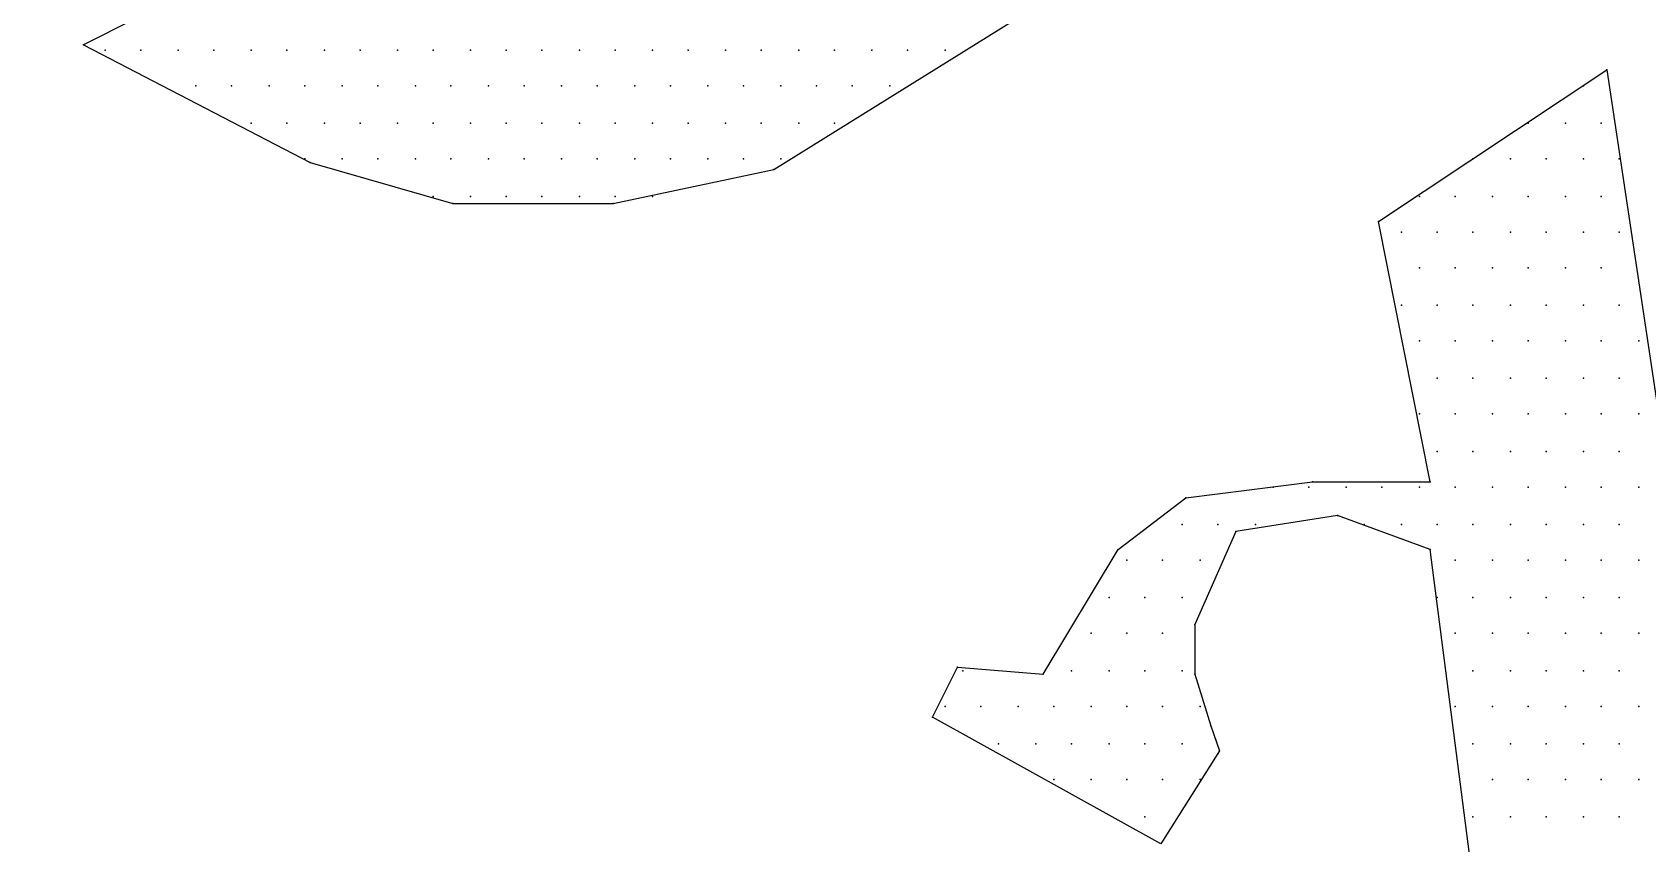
# Model space of a CAD drawing. Extents: x 180421 to 182279, y 668879 to 669787.
# Drawn here: x 180574.268 to 180579.049, y 669605.477 to 669607.879 of the extents above; entities that cross this region are included whole.
import ezdxf

# ---------------------------------------------------------------- set-up
doc = ezdxf.new("R2010")
doc.units = 0
doc.header["$LTSCALE"] = 2.5
doc.header["$MEASUREMENT"] = 0
doc.layers.add('KOTERET', color=1, linetype='CONTINUOUS')

msp = doc.modelspace()

# ---------------------------------------------------------------- linework, layer by layer
at = {"layer": 'KOTERET', "color": 1, "linetype": 'Continuous'}
for points in [[(180622.0816, 669630.2263, 0.06433), (180609.3401, 669633.7416, 0.055067), (180598.0185, 669634.0794, 0.081051), (180584.6436, 669631.3295, 0.05642), (180576.1722, 669626.9486, 0.170965), (180569.6589, 669619.3533, 0.076819), (180568.6666, 669614.8616, 0.118306), (180570.2554, 669608.0158, 0.129737), (180575.3329, 669602.2468, 0.070189), (180585.2717, 669597.0109, 0.047922), (180592.7245, 669595.116, 0.049022), (180603.3916, 669594.3507, 0.072792), (180618.9939, 669597.0531, 0.1248), (180629.2441, 669602.6585, 0.103709), (180634.8759, 669610.6232, 0.036886), (180635.2876, 669612.3703, 0.106536), (180635.0026, 669617.4954, 0.106243), (180629.9355, 669625.2332, 0.106919), (180622.0816, 669630.2263)], [(180592.9145, 669596.2614, 0.049045), (180603.36, 669595.5119, 0.072972), (180618.6666, 669598.1721, 0.125195), (180628.4524, 669603.5083, 0.103069), (180633.7886, 669611.0297, 0.035565), (180634.1422, 669612.5551, 0.105225), (180633.8994, 669617.1365, 0.105504), (180629.1227, 669624.4098, 0.107235), (180621.6594, 669629.1496, 0.064474), (180609.1765, 669632.591, 0.055181), (180598.0871, 669632.9235, 0.081162), (180585.0606, 669630.2474, 0.05669), (180576.7844, 669625.9616, 0.171614), (180570.7409, 669618.9363, 0.076301), (180569.8278, 669614.8194, 0.117637), (180571.2952, 669608.5384, 0.130118), (180575.998, 669603.2022, 0.070334), (180585.6676, 669598.1034, 0.047983), (180592.9145, 669596.2614)]]:
    msp.add_lwpolyline(points, format="xyb", dxfattribs=at)
at = {"layer": 'KOTERET', "color": 2, "linetype": 'Continuous'}
for points in [[(180576.4625, 669607.4722), (180577.5814, 669608.1689)], [(180574.8685, 669608.0686), (180574.4198, 669607.8417)], [(180574.4198, 669607.8417), (180575.0901, 669607.4933)], [(180574.4832, 669607.8258), (180574.4832, 669607.8258)], [(180574.5887, 669607.8258), (180574.5887, 669607.8258)], [(180574.6996, 669607.8258), (180574.6996, 669607.8258)], [(180574.8051, 669607.8258), (180574.8051, 669607.8258)], [(180574.916, 669607.8258), (180574.916, 669607.8258)], [(180575.0215, 669607.8258), (180575.0215, 669607.8258)], [(180575.1324, 669607.8258), (180575.1324, 669607.8258)], [(180575.2379, 669607.8258), (180575.2379, 669607.8258)], [(180575.3488, 669607.8258), (180575.3488, 669607.8258)], [(180575.4543, 669607.8258), (180575.4543, 669607.8258)], [(180575.5652, 669607.8258), (180575.5652, 669607.8258)], [(180575.6707, 669607.8258), (180575.6707, 669607.8258)], [(180575.7763, 669607.8258), (180575.7763, 669607.8258)], [(180575.8872, 669607.8258), (180575.8872, 669607.8258)], [(180575.9927, 669607.8258), (180575.9927, 669607.8258)], [(180576.1036, 669607.8258), (180576.1036, 669607.8258)], [(180576.2091, 669607.8258), (180576.2091, 669607.8258)], [(180576.32, 669607.8258), (180576.32, 669607.8258)], [(180576.4255, 669607.8258), (180576.4255, 669607.8258)], [(180576.5364, 669607.8258), (180576.5364, 669607.8258)], [(180576.6419, 669607.8258), (180576.6419, 669607.8258)], [(180576.7528, 669607.8258), (180576.7528, 669607.8258)], [(180576.8583, 669607.8258), (180576.8583, 669607.8258)], [(180576.9692, 669607.8258), (180576.9692, 669607.8258)], [(180578.2518, 669607.3191), (180578.9274, 669607.7678)], [(180578.9274, 669607.7678), (180579.2229, 669605.8043)], [(180574.7523, 669607.7203), (180574.7523, 669607.7203)], [(180574.8579, 669607.7203), (180574.8579, 669607.7203)], [(180574.9688, 669607.7203), (180574.9688, 669607.7203)], [(180575.0743, 669607.7203), (180575.0743, 669607.7203)], [(180575.1852, 669607.7203), (180575.1852, 669607.7203)], [(180575.2907, 669607.7203), (180575.2907, 669607.7203)], [(180575.4016, 669607.7203), (180575.4016, 669607.7203)], [(180575.5071, 669607.7203), (180575.5071, 669607.7203)], [(180575.618, 669607.7203), (180575.618, 669607.7203)], [(180575.7235, 669607.7203), (180575.7235, 669607.7203)], [(180575.8344, 669607.7203), (180575.8344, 669607.7203)], [(180575.9399, 669607.7203), (180575.9399, 669607.7203)], [(180576.0508, 669607.7203), (180576.0508, 669607.7203)], [(180576.1563, 669607.7203), (180576.1563, 669607.7203)], [(180576.2672, 669607.7203), (180576.2672, 669607.7203)], [(180576.3727, 669607.7203), (180576.3727, 669607.7203)], [(180576.4836, 669607.7203), (180576.4836, 669607.7203)], [(180576.5891, 669607.7203), (180576.5891, 669607.7203)], [(180576.6947, 669607.7203), (180576.6947, 669607.7203)], [(180576.8056, 669607.7203), (180576.8056, 669607.7203)], [(180578.8588, 669607.7203), (180578.8588, 669607.7203)], [(180574.916, 669607.6094), (180574.916, 669607.6094)], [(180575.0215, 669607.6094), (180575.0215, 669607.6094)], [(180575.1324, 669607.6094), (180575.1324, 669607.6094)], [(180575.2379, 669607.6094), (180575.2379, 669607.6094)], [(180575.3488, 669607.6094), (180575.3488, 669607.6094)], [(180575.4543, 669607.6094), (180575.4543, 669607.6094)], [(180575.5652, 669607.6094), (180575.5652, 669607.6094)], [(180575.6707, 669607.6094), (180575.6707, 669607.6094)], [(180575.7763, 669607.6094), (180575.7763, 669607.6094)], [(180575.8872, 669607.6094), (180575.8872, 669607.6094)], [(180575.9927, 669607.6094), (180575.9927, 669607.6094)], [(180576.1036, 669607.6094), (180576.1036, 669607.6094)], [(180576.2091, 669607.6094), (180576.2091, 669607.6094)], [(180576.32, 669607.6094), (180576.32, 669607.6094)], [(180576.4255, 669607.6094), (180576.4255, 669607.6094)], [(180576.5364, 669607.6094), (180576.5364, 669607.6094)], [(180576.6419, 669607.6094), (180576.6419, 669607.6094)], [(180578.6951, 669607.6094), (180578.6951, 669607.6094)], [(180578.806, 669607.6094), (180578.806, 669607.6094)], [(180578.9115, 669607.6094), (180578.9115, 669607.6094)], [(180575.0743, 669607.5039), (180575.0743, 669607.5039)], [(180575.1852, 669607.5039), (180575.1852, 669607.5039)], [(180575.2907, 669607.5039), (180575.2907, 669607.5039)], [(180575.4016, 669607.5039), (180575.4016, 669607.5039)], [(180575.5071, 669607.5039), (180575.5071, 669607.5039)], [(180575.618, 669607.5039), (180575.618, 669607.5039)], [(180575.7235, 669607.5039), (180575.7235, 669607.5039)], [(180575.8344, 669607.5039), (180575.8344, 669607.5039)], [(180575.9399, 669607.5039), (180575.9399, 669607.5039)], [(180576.0508, 669607.5039), (180576.0508, 669607.5039)], [(180576.1563, 669607.5039), (180576.1563, 669607.5039)], [(180576.2672, 669607.5039), (180576.2672, 669607.5039)], [(180576.3727, 669607.5039), (180576.3727, 669607.5039)], [(180576.4836, 669607.5039), (180576.4836, 669607.5039)], [(180578.5315, 669607.5039), (180578.5315, 669607.5039)], [(180578.6424, 669607.5039), (180578.6424, 669607.5039)], [(180578.7479, 669607.5039), (180578.7479, 669607.5039)], [(180578.8588, 669607.5039), (180578.8588, 669607.5039)], [(180578.9643, 669607.5039), (180578.9643, 669607.5039)], [(180575.0901, 669607.4933), (180575.5124, 669607.3719)], [(180575.9874, 669607.3719), (180576.4625, 669607.4722)], [(180575.4543, 669607.393), (180575.4543, 669607.393)], [(180575.5124, 669607.3719), (180575.9874, 669607.3719)], [(180575.5652, 669607.393), (180575.5652, 669607.393)], [(180575.6707, 669607.393), (180575.6707, 669607.393)], [(180575.7763, 669607.393), (180575.7763, 669607.393)], [(180575.8872, 669607.393), (180575.8872, 669607.393)], [(180575.9927, 669607.393), (180575.9927, 669607.393)], [(180576.1036, 669607.393), (180576.1036, 669607.393)], [(180578.3732, 669607.393), (180578.3732, 669607.393)], [(180578.4787, 669607.393), (180578.4787, 669607.393)], [(180578.5896, 669607.393), (180578.5896, 669607.393)], [(180578.6951, 669607.393), (180578.6951, 669607.393)], [(180578.806, 669607.393), (180578.806, 669607.393)], [(180578.9115, 669607.393), (180578.9115, 669607.393)], [(180578.4048, 669606.5485), (180578.2518, 669607.3191)], [(180578.3204, 669607.2874), (180578.3204, 669607.2874)], [(180578.4259, 669607.2874), (180578.4259, 669607.2874)], [(180578.5315, 669607.2874), (180578.5315, 669607.2874)], [(180578.6424, 669607.2874), (180578.6424, 669607.2874)], [(180578.7479, 669607.2874), (180578.7479, 669607.2874)], [(180578.8588, 669607.2874), (180578.8588, 669607.2874)], [(180578.9643, 669607.2874), (180578.9643, 669607.2874)], [(180578.3732, 669607.1819), (180578.3732, 669607.1819)], [(180578.4787, 669607.1819), (180578.4787, 669607.1819)], [(180578.5896, 669607.1819), (180578.5896, 669607.1819)], [(180578.6951, 669607.1819), (180578.6951, 669607.1819)], [(180578.806, 669607.1819), (180578.806, 669607.1819)], [(180578.9115, 669607.1819), (180578.9115, 669607.1819)], [(180578.3204, 669607.071), (180578.3204, 669607.071)], [(180578.4259, 669607.071), (180578.4259, 669607.071)], [(180578.5315, 669607.071), (180578.5315, 669607.071)], [(180578.6424, 669607.071), (180578.6424, 669607.071)], [(180578.7479, 669607.071), (180578.7479, 669607.071)], [(180578.8588, 669607.071), (180578.8588, 669607.071)], [(180578.9643, 669607.071), (180578.9643, 669607.071)], [(180578.3732, 669606.9655), (180578.3732, 669606.9655)], [(180578.4787, 669606.9655), (180578.4787, 669606.9655)], [(180578.5896, 669606.9655), (180578.5896, 669606.9655)], [(180578.6951, 669606.9655), (180578.6951, 669606.9655)], [(180578.806, 669606.9655), (180578.806, 669606.9655)], [(180578.9115, 669606.9655), (180578.9115, 669606.9655)], [(180579.0224, 669606.9655), (180579.0224, 669606.9655)], [(180578.4259, 669606.8546), (180578.4259, 669606.8546)], [(180578.5315, 669606.8546), (180578.5315, 669606.8546)], [(180578.6424, 669606.8546), (180578.6424, 669606.8546)], [(180578.7479, 669606.8546), (180578.7479, 669606.8546)], [(180578.8588, 669606.8546), (180578.8588, 669606.8546)], [(180578.9643, 669606.8546), (180578.9643, 669606.8546)], [(180578.3732, 669606.7491), (180578.3732, 669606.7491)], [(180578.4787, 669606.7491), (180578.4787, 669606.7491)], [(180578.5896, 669606.7491), (180578.5896, 669606.7491)], [(180578.6951, 669606.7491), (180578.6951, 669606.7491)], [(180578.806, 669606.7491), (180578.806, 669606.7491)], [(180578.9115, 669606.7491), (180578.9115, 669606.7491)], [(180579.0224, 669606.7491), (180579.0224, 669606.7491)], [(180578.4259, 669606.6382), (180578.4259, 669606.6382)], [(180578.5315, 669606.6382), (180578.5315, 669606.6382)], [(180578.6424, 669606.6382), (180578.6424, 669606.6382)], [(180578.7479, 669606.6382), (180578.7479, 669606.6382)], [(180578.8588, 669606.6382), (180578.8588, 669606.6382)], [(180578.9643, 669606.6382), (180578.9643, 669606.6382)], [(180577.6817, 669606.501), (180578.0565, 669606.5485)], [(180578.0565, 669606.5485), (180578.4048, 669606.5485)], [(180577.4812, 669606.3479), (180577.6817, 669606.501)], [(180577.9404, 669606.5327), (180577.9404, 669606.5327)], [(180578.0459, 669606.5327), (180578.0459, 669606.5327)], [(180578.1568, 669606.5327), (180578.1568, 669606.5327)], [(180578.2623, 669606.5327), (180578.2623, 669606.5327)], [(180578.3732, 669606.5327), (180578.3732, 669606.5327)], [(180578.4787, 669606.5327), (180578.4787, 669606.5327)], [(180578.5896, 669606.5327), (180578.5896, 669606.5327)], [(180578.6951, 669606.5327), (180578.6951, 669606.5327)], [(180578.806, 669606.5327), (180578.806, 669606.5327)], [(180578.9115, 669606.5327), (180578.9115, 669606.5327)], [(180579.0224, 669606.5327), (180579.0224, 669606.5327)], [(180577.6712, 669606.4218), (180577.6712, 669606.4218)], [(180577.7767, 669606.4218), (180577.7767, 669606.4218)], [(180578.1304, 669606.4482), (180577.8295, 669606.4007)], [(180577.8876, 669606.4218), (180577.8876, 669606.4218)], [(180578.4048, 669606.3479), (180578.1304, 669606.4482)], [(180578.2095, 669606.4218), (180578.2095, 669606.4218)], [(180578.3204, 669606.4218), (180578.3204, 669606.4218)], [(180578.4259, 669606.4218), (180578.4259, 669606.4218)], [(180578.5315, 669606.4218), (180578.5315, 669606.4218)], [(180578.6424, 669606.4218), (180578.6424, 669606.4218)], [(180578.7479, 669606.4218), (180578.7479, 669606.4218)], [(180578.8588, 669606.4218), (180578.8588, 669606.4218)], [(180578.9643, 669606.4218), (180578.9643, 669606.4218)], [(180577.8295, 669606.4007), (180577.7081, 669606.1263)], [(180577.2595, 669605.9785), (180577.4812, 669606.3479)], [(180577.5075, 669606.3163), (180577.5075, 669606.3163)], [(180577.6131, 669606.3163), (180577.6131, 669606.3163)], [(180577.724, 669606.3163), (180577.724, 669606.3163)], [(180578.7004, 669604.0625), (180578.4048, 669606.3479)], [(180578.4787, 669606.3163), (180578.4787, 669606.3163)], [(180578.5896, 669606.3163), (180578.5896, 669606.3163)], [(180578.6951, 669606.3163), (180578.6951, 669606.3163)], [(180578.806, 669606.3163), (180578.806, 669606.3163)], [(180578.9115, 669606.3163), (180578.9115, 669606.3163)], [(180579.0224, 669606.3163), (180579.0224, 669606.3163)], [(180577.4548, 669606.2054), (180577.4548, 669606.2054)], [(180577.5603, 669606.2054), (180577.5603, 669606.2054)], [(180577.6712, 669606.2054), (180577.6712, 669606.2054)], [(180578.4259, 669606.2054), (180578.4259, 669606.2054)], [(180578.5315, 669606.2054), (180578.5315, 669606.2054)], [(180578.6424, 669606.2054), (180578.6424, 669606.2054)], [(180578.7479, 669606.2054), (180578.7479, 669606.2054)], [(180578.8588, 669606.2054), (180578.8588, 669606.2054)], [(180578.9643, 669606.2054), (180578.9643, 669606.2054)], [(180577.7081, 669606.1263), (180577.7081, 669605.9785)], [(180577.402, 669606.0999), (180577.402, 669606.0999)], [(180577.5075, 669606.0999), (180577.5075, 669606.0999)], [(180577.6131, 669606.0999), (180577.6131, 669606.0999)], [(180578.4787, 669606.0999), (180578.4787, 669606.0999)], [(180578.5896, 669606.0999), (180578.5896, 669606.0999)], [(180578.6951, 669606.0999), (180578.6951, 669606.0999)], [(180578.806, 669606.0999), (180578.806, 669606.0999)], [(180578.9115, 669606.0999), (180578.9115, 669606.0999)], [(180579.0224, 669606.0999), (180579.0224, 669606.0999)], [(180576.9322, 669605.8518), (180577.0061, 669605.9996)], [(180577.0061, 669605.9996), (180577.2595, 669605.9785)], [(180577.022, 669605.989), (180577.022, 669605.989)], [(180577.3439, 669605.989), (180577.3439, 669605.989)], [(180577.4548, 669605.989), (180577.4548, 669605.989)], [(180577.5603, 669605.989), (180577.5603, 669605.989)], [(180577.6712, 669605.989), (180577.6712, 669605.989)], [(180577.7081, 669605.9785), (180577.7556, 669605.8254)], [(180577.7081, 669605.9785), (180577.7081, 669605.9785)], [(180578.5315, 669605.989), (180578.5315, 669605.989)], [(180578.6424, 669605.989), (180578.6424, 669605.989)], [(180578.7479, 669605.989), (180578.7479, 669605.989)], [(180578.8588, 669605.989), (180578.8588, 669605.989)], [(180578.9643, 669605.989), (180578.9643, 669605.989)], [(180576.9692, 669605.8835), (180576.9692, 669605.8835)], [(180577.0747, 669605.8835), (180577.0747, 669605.8835)], [(180577.1856, 669605.8835), (180577.1856, 669605.8835)], [(180577.2911, 669605.8835), (180577.2911, 669605.8835)], [(180577.402, 669605.8835), (180577.402, 669605.8835)], [(180577.5075, 669605.8835), (180577.5075, 669605.8835)], [(180577.6131, 669605.8835), (180577.6131, 669605.8835)], [(180577.724, 669605.8835), (180577.724, 669605.8835)], [(180578.4787, 669605.8835), (180578.4787, 669605.8835)], [(180578.5896, 669605.8835), (180578.5896, 669605.8835)], [(180578.6951, 669605.8835), (180578.6951, 669605.8835)], [(180578.806, 669605.8835), (180578.806, 669605.8835)], [(180578.9115, 669605.8835), (180578.9115, 669605.8835)], [(180579.0224, 669605.8835), (180579.0224, 669605.8835)], [(180577.6078, 669605.477), (180576.9322, 669605.8518)], [(180577.7556, 669605.8254), (180577.782, 669605.7515)], [(180577.1275, 669605.7726), (180577.1275, 669605.7726)], [(180577.2384, 669605.7726), (180577.2384, 669605.7726)], [(180577.3439, 669605.7726), (180577.3439, 669605.7726)], [(180577.4548, 669605.7726), (180577.4548, 669605.7726)], [(180577.5603, 669605.7726), (180577.5603, 669605.7726)], [(180577.782, 669605.7515), (180577.6078, 669605.477)], [(180577.6712, 669605.7726), (180577.6712, 669605.7726)], [(180578.5315, 669605.7726), (180578.5315, 669605.7726)], [(180578.6424, 669605.7726), (180578.6424, 669605.7726)], [(180578.7479, 669605.7726), (180578.7479, 669605.7726)], [(180578.8588, 669605.7726), (180578.8588, 669605.7726)], [(180578.9643, 669605.7726), (180578.9643, 669605.7726)], [(180577.2911, 669605.6671), (180577.2911, 669605.6671)], [(180577.402, 669605.6671), (180577.402, 669605.6671)], [(180577.5075, 669605.6671), (180577.5075, 669605.6671)], [(180577.6131, 669605.6671), (180577.6131, 669605.6671)], [(180577.724, 669605.6671), (180577.724, 669605.6671)], [(180578.5896, 669605.6671), (180578.5896, 669605.6671)], [(180578.6951, 669605.6671), (180578.6951, 669605.6671)], [(180578.806, 669605.6671), (180578.806, 669605.6671)], [(180578.9115, 669605.6671), (180578.9115, 669605.6671)], [(180579.0224, 669605.6671), (180579.0224, 669605.6671)], [(180577.5603, 669605.5562), (180577.5603, 669605.5562)], [(180578.5315, 669605.5562), (180578.5315, 669605.5562)], [(180578.6424, 669605.5562), (180578.6424, 669605.5562)], [(180578.7479, 669605.5562), (180578.7479, 669605.5562)], [(180578.8588, 669605.5562), (180578.8588, 669605.5562)], [(180578.9643, 669605.5562), (180578.9643, 669605.5562)]]:
    msp.add_lwpolyline(points, dxfattribs=at)
at = {"layer": 'KOTERET', "color": 1}
for p in [(180574.4198, 669607.8417), (180574.4198, 669607.8417), (180574.4832, 669607.8258), (180574.4832, 669607.8258), (180574.5887, 669607.8258), (180574.5887, 669607.8258), (180574.6996, 669607.8258), (180574.6996, 669607.8258), (180574.8051, 669607.8258), (180574.8051, 669607.8258), (180574.916, 669607.8258), (180574.916, 669607.8258), (180575.0215, 669607.8258), (180575.0215, 669607.8258), (180575.1324, 669607.8258), (180575.1324, 669607.8258), (180575.2379, 669607.8258), (180575.2379, 669607.8258), (180575.3488, 669607.8258), (180575.3488, 669607.8258), (180575.4543, 669607.8258), (180575.4543, 669607.8258), (180575.5652, 669607.8258), (180575.5652, 669607.8258), (180575.6707, 669607.8258), (180575.6707, 669607.8258), (180575.7763, 669607.8258), (180575.7763, 669607.8258), (180575.8872, 669607.8258), (180575.8872, 669607.8258), (180575.9927, 669607.8258), (180575.9927, 669607.8258), (180576.1036, 669607.8258), (180576.1036, 669607.8258), (180576.2091, 669607.8258), (180576.2091, 669607.8258), (180576.32, 669607.8258), (180576.32, 669607.8258), (180576.4255, 669607.8258), (180576.4255, 669607.8258), (180576.5364, 669607.8258), (180576.5364, 669607.8258), (180576.6419, 669607.8258), (180576.6419, 669607.8258), (180576.7528, 669607.8258), (180576.7528, 669607.8258), (180576.8583, 669607.8258), (180576.8583, 669607.8258), (180576.9692, 669607.8258), (180576.9692, 669607.8258), (180578.9274, 669607.7678), (180578.9274, 669607.7678), (180574.7523, 669607.7203), (180574.7523, 669607.7203), (180574.8579, 669607.7203), (180574.8579, 669607.7203), (180574.9688, 669607.7203), (180574.9688, 669607.7203), (180575.0743, 669607.7203), (180575.0743, 669607.7203), (180575.1852, 669607.7203), (180575.1852, 669607.7203), (180575.2907, 669607.7203), (180575.2907, 669607.7203), (180575.4016, 669607.7203), (180575.4016, 669607.7203), (180575.5071, 669607.7203), (180575.5071, 669607.7203), (180575.618, 669607.7203), (180575.618, 669607.7203), (180575.7235, 669607.7203), (180575.7235, 669607.7203), (180575.8344, 669607.7203), (180575.8344, 669607.7203), (180575.9399, 669607.7203), (180575.9399, 669607.7203), (180576.0508, 669607.7203), (180576.0508, 669607.7203), (180576.1563, 669607.7203), (180576.1563, 669607.7203), (180576.2672, 669607.7203), (180576.2672, 669607.7203), (180576.3727, 669607.7203), (180576.3727, 669607.7203), (180576.4836, 669607.7203), (180576.4836, 669607.7203), (180576.5891, 669607.7203), (180576.5891, 669607.7203), (180576.6947, 669607.7203), (180576.6947, 669607.7203), (180576.8056, 669607.7203), (180576.8056, 669607.7203), (180578.8588, 669607.7203), (180578.8588, 669607.7203), (180574.916, 669607.6094), (180574.916, 669607.6094), (180575.0215, 669607.6094), (180575.0215, 669607.6094), (180575.1324, 669607.6094), (180575.1324, 669607.6094), (180575.2379, 669607.6094), (180575.2379, 669607.6094), (180575.3488, 669607.6094), (180575.3488, 669607.6094), (180575.4543, 669607.6094), (180575.4543, 669607.6094), (180575.5652, 669607.6094), (180575.5652, 669607.6094), (180575.6707, 669607.6094), (180575.6707, 669607.6094), (180575.7763, 669607.6094), (180575.7763, 669607.6094), (180575.8872, 669607.6094), (180575.8872, 669607.6094), (180575.9927, 669607.6094), (180575.9927, 669607.6094), (180576.1036, 669607.6094), (180576.1036, 669607.6094), (180576.2091, 669607.6094), (180576.2091, 669607.6094), (180576.32, 669607.6094), (180576.32, 669607.6094), (180576.4255, 669607.6094), (180576.4255, 669607.6094), (180576.5364, 669607.6094), (180576.5364, 669607.6094), (180576.6419, 669607.6094), (180576.6419, 669607.6094), (180578.6951, 669607.6094), (180578.6951, 669607.6094), (180578.806, 669607.6094), (180578.806, 669607.6094), (180578.9115, 669607.6094), (180578.9115, 669607.6094), (180575.0743, 669607.5039), (180575.0743, 669607.5039), (180575.1852, 669607.5039), (180575.1852, 669607.5039), (180575.2907, 669607.5039), (180575.2907, 669607.5039), (180575.4016, 669607.5039), (180575.4016, 669607.5039), (180575.5071, 669607.5039), (180575.5071, 669607.5039), (180575.618, 669607.5039), (180575.618, 669607.5039), (180575.7235, 669607.5039), (180575.7235, 669607.5039), (180575.8344, 669607.5039), (180575.8344, 669607.5039), (180575.9399, 669607.5039), (180575.9399, 669607.5039), (180576.0508, 669607.5039), (180576.0508, 669607.5039), (180576.1563, 669607.5039), (180576.1563, 669607.5039), (180576.2672, 669607.5039), (180576.2672, 669607.5039), (180576.3727, 669607.5039), (180576.3727, 669607.5039), (180576.4836, 669607.5039), (180576.4836, 669607.5039), (180578.5315, 669607.5039), (180578.5315, 669607.5039), (180578.6424, 669607.5039), (180578.6424, 669607.5039), (180578.7479, 669607.5039), (180578.7479, 669607.5039), (180578.8588, 669607.5039), (180578.8588, 669607.5039), (180578.9643, 669607.5039), (180578.9643, 669607.5039), (180575.0901, 669607.4933), (180575.0901, 669607.4933), (180576.4625, 669607.4722), (180576.4625, 669607.4722), (180575.4543, 669607.393), (180575.4543, 669607.393), (180575.5124, 669607.3719), (180575.5124, 669607.3719), (180575.5652, 669607.393), (180575.5652, 669607.393), (180575.6707, 669607.393), (180575.6707, 669607.393), (180575.7763, 669607.393), (180575.7763, 669607.393), (180575.8872, 669607.393), (180575.8872, 669607.393), (180575.9874, 669607.3719), (180575.9874, 669607.3719), (180575.9927, 669607.393), (180575.9927, 669607.393), (180576.1036, 669607.393), (180576.1036, 669607.393), (180578.3732, 669607.393), (180578.3732, 669607.393), (180578.4787, 669607.393), (180578.4787, 669607.393), (180578.5896, 669607.393), (180578.5896, 669607.393), (180578.6951, 669607.393), (180578.6951, 669607.393), (180578.806, 669607.393), (180578.806, 669607.393), (180578.9115, 669607.393), (180578.9115, 669607.393), (180578.2518, 669607.3191), (180578.2518, 669607.3191), (180578.3204, 669607.2874), (180578.3204, 669607.2874), (180578.4259, 669607.2874), (180578.4259, 669607.2874), (180578.5315, 669607.2874), (180578.5315, 669607.2874), (180578.6424, 669607.2874), (180578.6424, 669607.2874), (180578.7479, 669607.2874), (180578.7479, 669607.2874), (180578.8588, 669607.2874), (180578.8588, 669607.2874), (180578.9643, 669607.2874), (180578.9643, 669607.2874), (180578.3732, 669607.1819), (180578.3732, 669607.1819), (180578.4787, 669607.1819), (180578.4787, 669607.1819), (180578.5896, 669607.1819), (180578.5896, 669607.1819), (180578.6951, 669607.1819), (180578.6951, 669607.1819), (180578.806, 669607.1819), (180578.806, 669607.1819), (180578.9115, 669607.1819), (180578.9115, 669607.1819), (180578.3204, 669607.071), (180578.3204, 669607.071), (180578.4259, 669607.071), (180578.4259, 669607.071), (180578.5315, 669607.071), (180578.5315, 669607.071), (180578.6424, 669607.071), (180578.6424, 669607.071), (180578.7479, 669607.071), (180578.7479, 669607.071), (180578.8588, 669607.071), (180578.8588, 669607.071), (180578.9643, 669607.071), (180578.9643, 669607.071), (180578.3732, 669606.9655), (180578.3732, 669606.9655), (180578.4787, 669606.9655), (180578.4787, 669606.9655), (180578.5896, 669606.9655), (180578.5896, 669606.9655), (180578.6951, 669606.9655), (180578.6951, 669606.9655), (180578.806, 669606.9655), (180578.806, 669606.9655), (180578.9115, 669606.9655), (180578.9115, 669606.9655), (180579.0224, 669606.9655), (180579.0224, 669606.9655), (180578.4259, 669606.8546), (180578.4259, 669606.8546), (180578.5315, 669606.8546), (180578.5315, 669606.8546), (180578.6424, 669606.8546), (180578.6424, 669606.8546), (180578.7479, 669606.8546), (180578.7479, 669606.8546), (180578.8588, 669606.8546), (180578.8588, 669606.8546), (180578.9643, 669606.8546), (180578.9643, 669606.8546), (180578.3732, 669606.7491), (180578.3732, 669606.7491), (180578.4787, 669606.7491), (180578.4787, 669606.7491), (180578.5896, 669606.7491), (180578.5896, 669606.7491), (180578.6951, 669606.7491), (180578.6951, 669606.7491), (180578.806, 669606.7491), (180578.806, 669606.7491), (180578.9115, 669606.7491), (180578.9115, 669606.7491), (180579.0224, 669606.7491), (180579.0224, 669606.7491), (180578.4259, 669606.6382), (180578.4259, 669606.6382), (180578.5315, 669606.6382), (180578.5315, 669606.6382), (180578.6424, 669606.6382), (180578.6424, 669606.6382), (180578.7479, 669606.6382), (180578.7479, 669606.6382), (180578.8588, 669606.6382), (180578.8588, 669606.6382), (180578.9643, 669606.6382), (180578.9643, 669606.6382), (180578.0565, 669606.5485), (180578.0565, 669606.5485), (180578.4048, 669606.5485), (180578.4048, 669606.5485), (180577.6817, 669606.501), (180577.6817, 669606.501), (180577.9404, 669606.5327), (180577.9404, 669606.5327), (180578.0459, 669606.5327), (180578.0459, 669606.5327), (180578.1568, 669606.5327), (180578.1568, 669606.5327), (180578.2623, 669606.5327), (180578.2623, 669606.5327), (180578.3732, 669606.5327), (180578.3732, 669606.5327), (180578.4787, 669606.5327), (180578.4787, 669606.5327), (180578.5896, 669606.5327), (180578.5896, 669606.5327), (180578.6951, 669606.5327), (180578.6951, 669606.5327), (180578.806, 669606.5327), (180578.806, 669606.5327), (180578.9115, 669606.5327), (180578.9115, 669606.5327), (180579.0224, 669606.5327), (180579.0224, 669606.5327), (180577.6712, 669606.4218), (180577.6712, 669606.4218), (180577.7767, 669606.4218), (180577.7767, 669606.4218), (180577.8876, 669606.4218), (180577.8876, 669606.4218), (180578.1304, 669606.4482), (180578.1304, 669606.4482), (180578.2095, 669606.4218), (180578.2095, 669606.4218), (180578.3204, 669606.4218), (180578.3204, 669606.4218), (180578.4259, 669606.4218), (180578.4259, 669606.4218), (180578.5315, 669606.4218), (180578.5315, 669606.4218), (180578.6424, 669606.4218), (180578.6424, 669606.4218), (180578.7479, 669606.4218), (180578.7479, 669606.4218), (180578.8588, 669606.4218), (180578.8588, 669606.4218), (180578.9643, 669606.4218), (180578.9643, 669606.4218), (180577.8295, 669606.4007), (180577.8295, 669606.4007), (180577.4812, 669606.3479), (180577.4812, 669606.3479), (180577.5075, 669606.3163), (180577.5075, 669606.3163), (180577.6131, 669606.3163), (180577.6131, 669606.3163), (180577.724, 669606.3163), (180577.724, 669606.3163), (180578.4048, 669606.3479), (180578.4048, 669606.3479), (180578.4787, 669606.3163), (180578.4787, 669606.3163), (180578.5896, 669606.3163), (180578.5896, 669606.3163), (180578.6951, 669606.3163), (180578.6951, 669606.3163), (180578.806, 669606.3163), (180578.806, 669606.3163), (180578.9115, 669606.3163), (180578.9115, 669606.3163), (180579.0224, 669606.3163), (180579.0224, 669606.3163), (180577.4548, 669606.2054), (180577.4548, 669606.2054), (180577.5603, 669606.2054), (180577.5603, 669606.2054), (180577.6712, 669606.2054), (180577.6712, 669606.2054), (180578.4259, 669606.2054), (180578.4259, 669606.2054), (180578.5315, 669606.2054), (180578.5315, 669606.2054), (180578.6424, 669606.2054), (180578.6424, 669606.2054), (180578.7479, 669606.2054), (180578.7479, 669606.2054), (180578.8588, 669606.2054), (180578.8588, 669606.2054), (180578.9643, 669606.2054), (180578.9643, 669606.2054), (180577.7081, 669606.1263), (180577.7081, 669606.1263), (180577.402, 669606.0999), (180577.402, 669606.0999), (180577.5075, 669606.0999), (180577.5075, 669606.0999), (180577.6131, 669606.0999), (180577.6131, 669606.0999), (180578.4787, 669606.0999), (180578.4787, 669606.0999), (180578.5896, 669606.0999), (180578.5896, 669606.0999), (180578.6951, 669606.0999), (180578.6951, 669606.0999), (180578.806, 669606.0999), (180578.806, 669606.0999), (180578.9115, 669606.0999), (180578.9115, 669606.0999), (180579.0224, 669606.0999), (180579.0224, 669606.0999), (180577.0061, 669605.9996), (180577.0061, 669605.9996), (180577.022, 669605.989), (180577.022, 669605.989), (180577.2595, 669605.9785), (180577.2595, 669605.9785), (180577.3439, 669605.989), (180577.3439, 669605.989), (180577.4548, 669605.989), (180577.4548, 669605.989), (180577.5603, 669605.989), (180577.5603, 669605.989), (180577.6712, 669605.989), (180577.6712, 669605.989), (180577.7081, 669605.9785), (180577.7081, 669605.9785), (180577.7081, 669605.9785), (180577.7081, 669605.9785), (180578.5315, 669605.989), (180578.5315, 669605.989), (180578.6424, 669605.989), (180578.6424, 669605.989), (180578.7479, 669605.989), (180578.7479, 669605.989), (180578.8588, 669605.989), (180578.8588, 669605.989), (180578.9643, 669605.989), (180578.9643, 669605.989), (180576.9692, 669605.8835), (180576.9692, 669605.8835), (180577.0747, 669605.8835), (180577.0747, 669605.8835), (180577.1856, 669605.8835), (180577.1856, 669605.8835), (180577.2911, 669605.8835), (180577.2911, 669605.8835), (180577.402, 669605.8835), (180577.402, 669605.8835), (180577.5075, 669605.8835), (180577.5075, 669605.8835), (180577.6131, 669605.8835), (180577.6131, 669605.8835), (180577.724, 669605.8835), (180577.724, 669605.8835), (180578.4787, 669605.8835), (180578.4787, 669605.8835), (180578.5896, 669605.8835), (180578.5896, 669605.8835), (180578.6951, 669605.8835), (180578.6951, 669605.8835), (180578.806, 669605.8835), (180578.806, 669605.8835), (180578.9115, 669605.8835), (180578.9115, 669605.8835), (180579.0224, 669605.8835), (180579.0224, 669605.8835), (180576.9322, 669605.8518), (180576.9322, 669605.8518), (180577.7556, 669605.8254), (180577.7556, 669605.8254), (180577.1275, 669605.7726), (180577.1275, 669605.7726), (180577.2384, 669605.7726), (180577.2384, 669605.7726), (180577.3439, 669605.7726), (180577.3439, 669605.7726), (180577.4548, 669605.7726), (180577.4548, 669605.7726), (180577.5603, 669605.7726), (180577.5603, 669605.7726), (180577.6712, 669605.7726), (180577.6712, 669605.7726), (180577.782, 669605.7515), (180577.782, 669605.7515), (180578.5315, 669605.7726), (180578.5315, 669605.7726), (180578.6424, 669605.7726), (180578.6424, 669605.7726), (180578.7479, 669605.7726), (180578.7479, 669605.7726), (180578.8588, 669605.7726), (180578.8588, 669605.7726), (180578.9643, 669605.7726), (180578.9643, 669605.7726), (180577.2911, 669605.6671), (180577.2911, 669605.6671), (180577.402, 669605.6671), (180577.402, 669605.6671), (180577.5075, 669605.6671), (180577.5075, 669605.6671), (180577.6131, 669605.6671), (180577.6131, 669605.6671), (180577.724, 669605.6671), (180577.724, 669605.6671), (180578.5896, 669605.6671), (180578.5896, 669605.6671), (180578.6951, 669605.6671), (180578.6951, 669605.6671), (180578.806, 669605.6671), (180578.806, 669605.6671), (180578.9115, 669605.6671), (180578.9115, 669605.6671), (180579.0224, 669605.6671), (180579.0224, 669605.6671), (180577.5603, 669605.5562), (180577.5603, 669605.5562), (180578.5315, 669605.5562), (180578.5315, 669605.5562), (180578.6424, 669605.5562), (180578.6424, 669605.5562), (180578.7479, 669605.5562), (180578.7479, 669605.5562), (180578.8588, 669605.5562), (180578.8588, 669605.5562), (180578.9643, 669605.5562), (180578.9643, 669605.5562)]:
    msp.add_point(p, dxfattribs=at)

doc.saveas('drawing.dxf')
